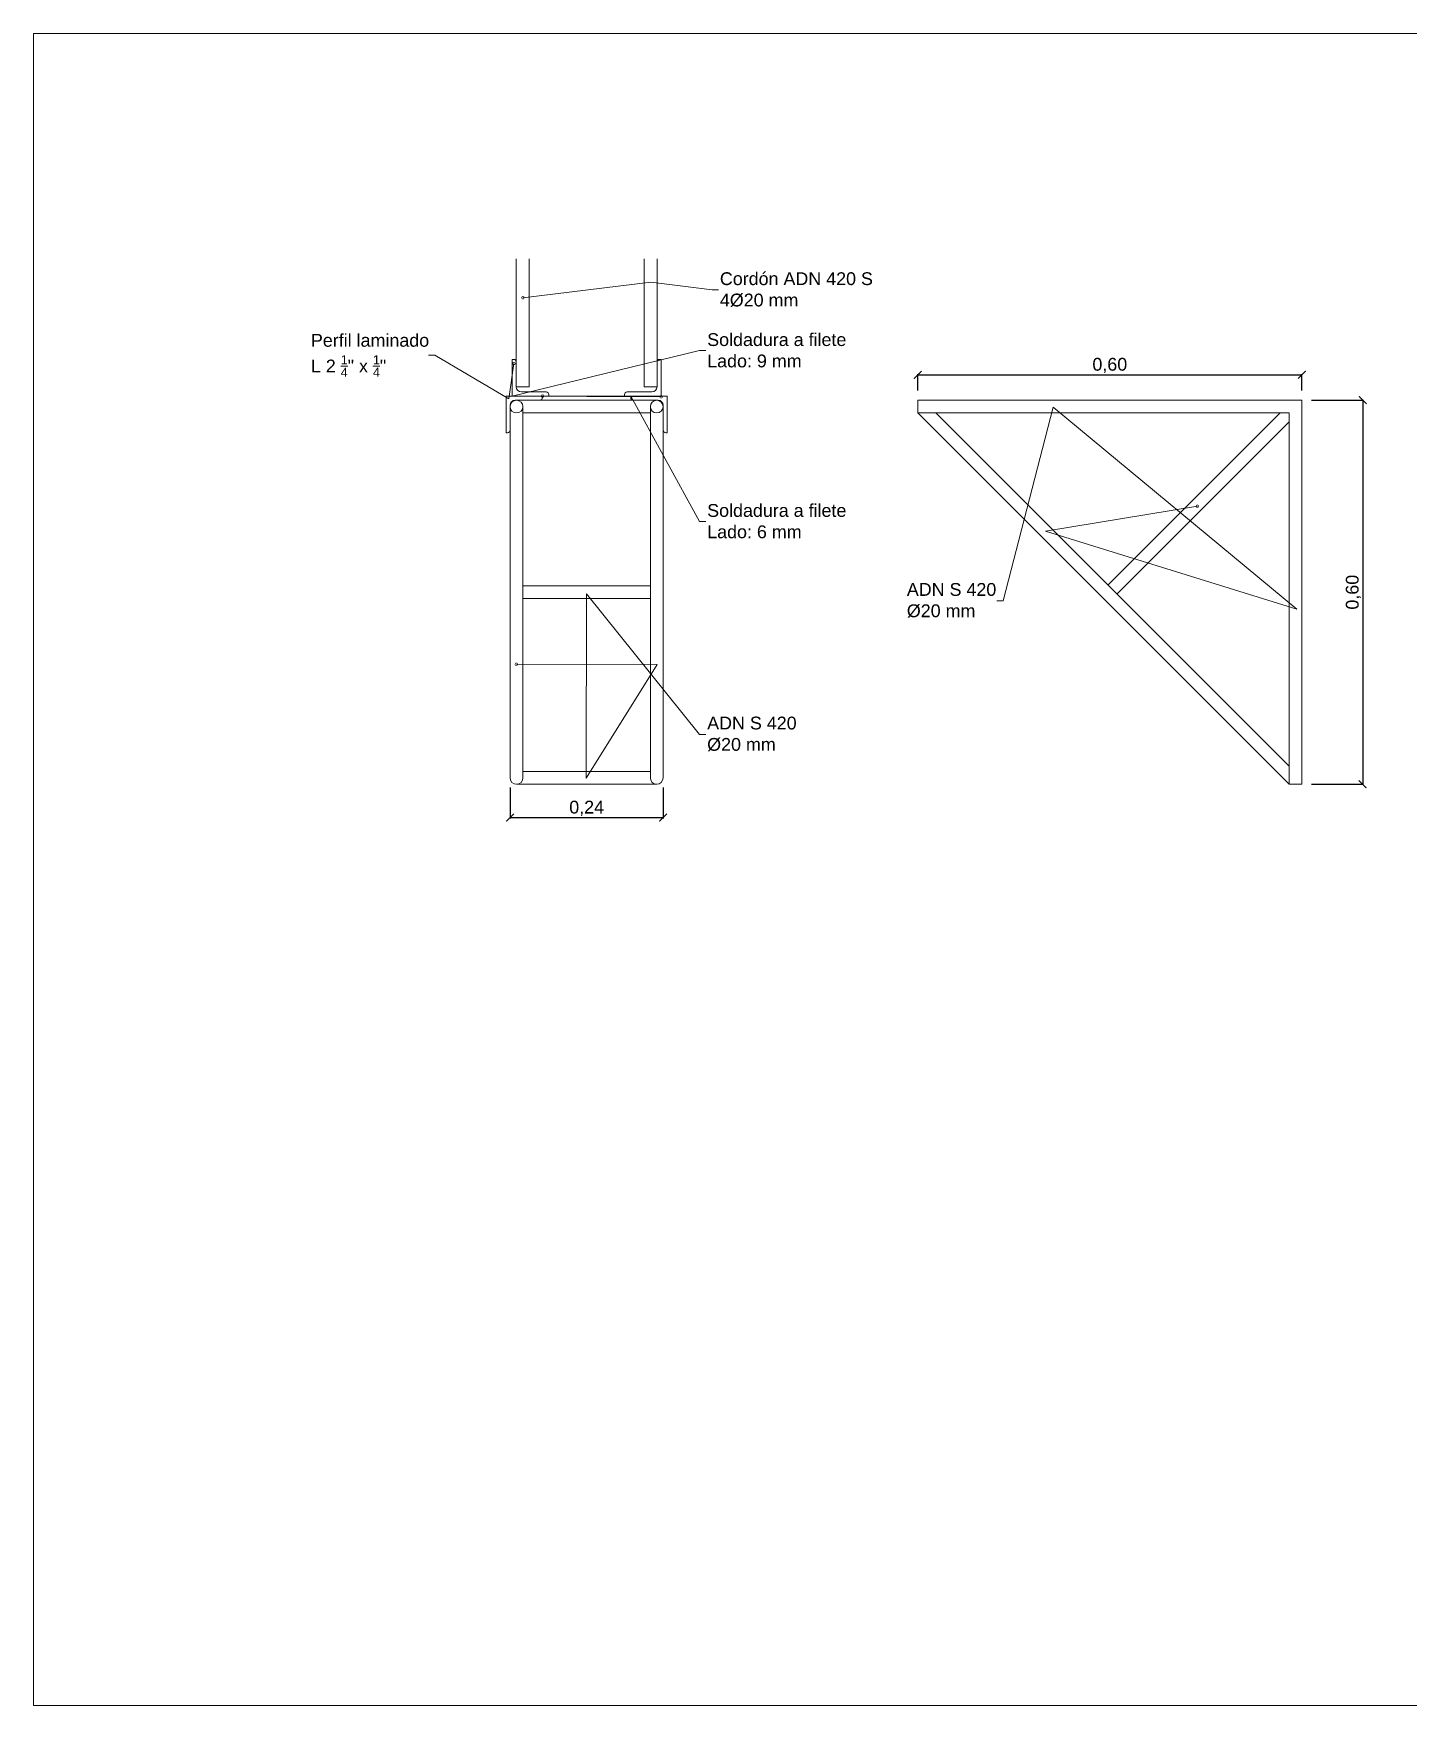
# Model space of a CAD drawing. Header units: millimetres. Extents: x 265 to 899, y -203 to 32.
# Drawn here: x 590.63 to 612.12, y -147.39 to -121.27 of the extents above; entities that cross this region are included whole.
import ezdxf
from ezdxf import colors
from ezdxf.entities.mleader import LeaderData, LeaderLine
from ezdxf.math import Vec2, Vec3

# ---------------------------------------------------------------- set-up
doc = ezdxf.new("R2010")
doc.units = ezdxf.units.MM
doc.header["$LTSCALE"] = 0.1
doc.header["$MEASUREMENT"] = 0
doc.header["$PDMODE"] = 3
doc.header["$PDSIZE"] = 0.1
doc.linetypes.add('CONTINUA', pattern=[200, 100, 100])
doc.layers.get('DEFPOINTS').update_dxf_attribs({"color": 1})
for name, color, linetype, lineweight in [('00_ARQ_VISTA ATRAS', 5, 'CONTINUA', 20), ('00_EST_ANGULARES', 4, 'CONTINUA', 20), ('00_EST_Cotas', 6, 'Continuous', 9), ('00_EST_TEXTO', 6, 'Continuous', 9)]:
    doc.layers.add(name, color=color, linetype=linetype, lineweight=lineweight)
doc.styles.add('Arial20', font='arial.ttf', dxfattribs={"height": 0.2})
doc.dimstyles.new('Cota 1-100-Andres', dxfattribs={"dimtxt": 0.2, "dimasz": 0.12, "dimexe": 0.012, "dimexo": 0.15, "dimgap": 0.025, "dimtad": 1, "dimzin": 0, "dimtxsty": 'Arial20', "dimblk1": 'ARCHTICK', "dimblk2": 'ARCHTICK', "dimsah": 1, "dimcen": 0.09, "dimclrd": 256, "dimclre": 256, "dimclrt": 256, "dimazin": 0, "dimtfac": 1, "dimtofl": 0, "dimtmove": 0, "dimatfit": 3, "dimldrblk": 'ARCHTICK', "dimfxl": 1, "dimtolj": 1, "dimtzin": 0, "dimarcsym": 0})

# ---------------------------------------------------------------- blocks, each defined once
blk = doc.blocks.new('_DotSmall')
at = {"color": 0, "linetype": 'ByBlock', "const_width": 0.5}
blk.add_lwpolyline([(-0.0625, 0, 1), (0.0625, 0, 1)], format="xyb", close=True, dxfattribs=at)
blk = doc.blocks.new('_ARCHTICK')
at = {"color": 0, "linetype": 'ByBlock', "const_width": 0.15}
blk.add_lwpolyline([(-0.5, -0.5), (0.5, 0.5)], dxfattribs=at)
blk = doc.blocks.new('*D312')
at = {"layer": '00_EST_Cotas', "lineweight": -2, "transparency": 16777216}
for p, q in [((610.599, -126.999), (611.412, -126.999)), ((611.4, -126.999), (611.4, -132.999)), ((610.599, -132.999), (611.412, -132.999))]:
    blk.add_line(p, q, dxfattribs=at)
at = {"layer": 'DEFPOINTS', "color": 0, "transparency": 16777216}
for p in [(610.449, -126.999), (610.449, -132.999), (611.4, -132.999)]:
    blk.add_point(p, dxfattribs=at)
at = {"layer": '00_EST_Cotas', "lineweight": -2, "transparency": 16777216, "xscale": 0.12, "yscale": 0.12, "zscale": 0.12}
for p, rotation in [((611.4, -126.999), 90), ((611.4, -132.999), 270)]:
    blk.add_blockref('_ARCHTICK', p, dxfattribs=dict(at, rotation=rotation))
at = {"layer": '00_EST_Cotas', "transparency": 16777216, "insert": (611.255, -129.999), "char_height": 0.2, "attachment_point": 5, "rotation": 90, "style": 'Arial20'}
blk.add_mtext('\\A1;0,60', dxfattribs=at)
blk = doc.blocks.new('*D315')
at = {"layer": '00_EST_Cotas', "lineweight": -2, "transparency": 16777216}
for p, q in [((598.08, -133.049), (598.08, -133.532)), ((600.471, -133.049), (600.471, -133.532)), ((598.08, -133.52), (600.471, -133.52))]:
    blk.add_line(p, q, dxfattribs=at)
at = {"layer": 'DEFPOINTS', "color": 0, "transparency": 16777216}
for p in [(598.08, -132.899), (600.471, -132.899), (600.471, -133.52)]:
    blk.add_point(p, dxfattribs=at)
at = {"layer": '00_EST_Cotas', "lineweight": -2, "transparency": 16777216, "xscale": 0.12, "yscale": 0.12, "zscale": 0.12, "rotation": 180}
blk.add_blockref('_ARCHTICK', (598.08, -133.52), dxfattribs=at)
at = {"layer": '00_EST_Cotas', "lineweight": -2, "transparency": 16777216, "xscale": 0.12, "yscale": 0.12, "zscale": 0.12}
blk.add_blockref('_ARCHTICK', (600.471, -133.52), dxfattribs=at)
at = {"layer": '00_EST_Cotas', "transparency": 16777216, "insert": (599.276, -133.375), "char_height": 0.2, "attachment_point": 5, "style": 'Arial20'}
blk.add_mtext('\\A1;0,24', dxfattribs=at)
blk = doc.blocks.new('*D345')
at = {"layer": '00_EST_Cotas', "lineweight": -2, "transparency": 16777216}
for p, q in [((604.449, -126.849), (604.449, -126.591)), ((604.449, -126.603), (610.449, -126.603)), ((610.449, -126.849), (610.449, -126.591))]:
    blk.add_line(p, q, dxfattribs=at)
at = {"layer": 'DEFPOINTS', "color": 0, "transparency": 16777216}
for p in [(610.449, -126.603), (604.449, -126.999), (610.449, -126.999)]:
    blk.add_point(p, dxfattribs=at)
at = {"layer": '00_EST_Cotas', "lineweight": -2, "transparency": 16777216, "xscale": 0.12, "yscale": 0.12, "zscale": 0.12, "rotation": 180}
blk.add_blockref('_ARCHTICK', (604.449, -126.603), dxfattribs=at)
at = {"layer": '00_EST_Cotas', "lineweight": -2, "transparency": 16777216, "xscale": 0.12, "yscale": 0.12, "zscale": 0.12}
blk.add_blockref('_ARCHTICK', (610.449, -126.603), dxfattribs=at)
at = {"layer": '00_EST_Cotas', "transparency": 16777216, "insert": (607.449, -126.457), "char_height": 0.2, "attachment_point": 5, "style": 'Arial20'}
blk.add_mtext('\\A1;0,60', dxfattribs=at)

msp = doc.modelspace()

# ---------------------------------------------------------------- linework, layer by layer
at = {"layer": '00_ARQ_VISTA ATRAS'}
for p, q in [((598.08, -127.099), (598.08, -132.899)), ((598.18, -126.999), (600.371, -126.999)), ((598.28, -127.099), (598.28, -132.899)), ((598.28, -127.199), (600.271, -127.199)), ((600.271, -127.099), (600.271, -132.899)), ((600.471, -127.099), (600.471, -132.899)), ((604.449, -126.999), (610.449, -126.999)), ((604.449, -127.199), (604.449, -126.999)), ((604.449, -127.199), (610.249, -127.199)), ((604.449, -127.199), (610.249, -132.999)), ((604.732, -127.199), (610.249, -132.716)), ((610.108, -127.199), (607.42, -129.887)), ((610.249, -127.199), (610.249, -132.999)), ((610.449, -126.999), (610.449, -132.999)), ((610.249, -127.34), (607.561, -130.028)), ((598.28, -129.899), (600.271, -129.899)), ((598.28, -130.099), (600.271, -130.099)), ((598.28, -132.799), (600.271, -132.799)), ((598.18, -132.999), (600.371, -132.999)), ((610.249, -132.999), (610.449, -132.999))]:
    msp.add_line(p, q, dxfattribs=at)
msp.add_lwpolyline([(590.633, -121.27), (632.535, -121.27), (632.535, -147.392), (590.633, -147.392)], close=True, dxfattribs=at)
for centre in [(598.18, -127.099), (600.371, -127.099)]:
    msp.add_circle(centre, 0.1, dxfattribs=at)
for centre in [(598.18, -132.899), (600.371, -132.899)]:
    msp.add_arc(centre, 0.1, 180, 0, dxfattribs=at)
at = {"layer": '00_EST_ANGULARES'}
for p, q in [((598.176, -126.791), (598.176, -124.791)), ((598.376, -126.791), (598.376, -124.791)), ((600.176, -126.791), (600.176, -124.791)), ((600.376, -126.791), (600.376, -124.791)), ((598.112, -126.363), (598.112, -126.935)), ((598.112, -126.363), (598.136, -126.363)), ((598.176, -126.403), (598.176, -126.791)), ((600.376, -126.403), (600.376, -126.791)), ((600.44, -126.363), (600.416, -126.363)), ((600.44, -126.363), (600.44, -126.935)), ((598.014, -126.935), (598.586, -126.935)), ((598.016, -127.507), (598.016, -126.935)), ((598.112, -126.935), (598.684, -126.935)), ((598.376, -126.791), (598.176, -126.791)), ((598.256, -126.871), (598.644, -126.871)), ((598.586, -126.959), (598.586, -126.935)), ((598.684, -126.911), (598.684, -126.935)), ((599.868, -126.911), (599.868, -126.935)), ((600.44, -126.935), (599.868, -126.935)), ((600.296, -126.871), (599.908, -126.871)), ((600.537, -126.935), (599.965, -126.935)), ((599.965, -126.959), (599.965, -126.935)), ((600.176, -126.791), (600.376, -126.791)), ((600.535, -127.507), (600.535, -126.935)), ((598.08, -127.467), (598.08, -127.079)), ((598.16, -126.999), (598.548, -126.999)), ((600.391, -126.999), (600.003, -126.999)), ((600.471, -127.467), (600.471, -127.079)), ((598.016, -127.507), (598.04, -127.507)), ((600.535, -127.507), (600.511, -127.507))]:
    msp.add_line(p, q, dxfattribs=at)
for centre, radius, start, end in [((598.136, -126.403), 0.04, 0, 90), ((600.416, -126.403), 0.04, 90, 180), ((598.256, -126.791), 0.08, 180, 270), ((598.644, -126.911), 0.04, 0, 90), ((599.908, -126.911), 0.04, 90, 180), ((600.296, -126.791), 0.08, 270, 0), ((598.16, -127.079), 0.08, 90, 180), ((598.546, -126.959), 0.04, 270, 0), ((600.005, -126.959), 0.04, 180, 270), ((600.391, -127.079), 0.08, 0, 90), ((598.04, -127.467), 0.04, 270, 0), ((600.511, -127.467), 0.04, 180, 270)]:
    msp.add_arc(centre, radius, start, end, dxfattribs=at)

# ---------------------------------------------------------------- dimensions: what is measured, and where the dimension line sits
at = {"layer": '00_EST_Cotas'}
for base, p1, p2, text, picture, middle in [((610.449, -126.603), (604.449, -126.999), (610.449, -126.999), '0,60', '*D345', (607.449, -126.457)), ((600.471, -133.52), (598.08, -132.899), (600.471, -132.899), '0,24', '*D315', (599.276, -133.375))]:
    dim = msp.add_linear_dim(base=base, p1=p1, p2=p2, text=text, dimstyle='Cota 1-100-Andres', dxfattribs=at)
    dim.commit()
    dim.dimension.update_dxf_attribs({"geometry": picture, "text_midpoint": middle})
dim = msp.add_linear_dim(base=(611.4, -132.999), p1=(610.449, -126.999), p2=(610.449, -132.999), angle=90, text='0,60', dimstyle='Cota 1-100-Andres', dxfattribs=at)
dim.commit()
dim.dimension.update_dxf_attribs({"geometry": '*D312', "text_midpoint": (611.255, -129.999)})

# ---------------------------------------------------------------- leaders
at = {"layer": '00_EST_TEXTO'}
ml = msp.add_multileader_mtext('Standard', dxfattribs=at)
ml.set_content('Cordón ADN 420 S\\P4%%C20 mm ', color=2, style='Arial20')
ml.set_leader_properties(color=256, linetype='ByLayer', lineweight=-1)
ml.set_arrow_properties(name='DOTSMALL')
ml.build(insert=Vec2(0, 0))
ml.multileader.update_dxf_attribs({"text_left_attachment_type": 2, "text_right_attachment_type": 2, "dogleg_length": 0.1, "arrow_head_size": 0.08})
ctx = ml.context
ctx.base_point, ctx.char_height, ctx.arrow_head_size, ctx.landing_gap_size, ctx.plane_origin = Vec3(601.337, -125.277), 0.2, 0.08, 0.02, Vec3(598.971, -127.073)
ctx.left_attachment, ctx.right_attachment = 2, 2
notes = []
notes.append((ctx, [(0, (1, 1, 0), (601.237, -125.277), (1, 0), 0.1, [(1, [(598.281, -125.398), (600.277, -125.154)], 0, [])])]))
ctx.mtext.insert, ctx.mtext.flow_direction = Vec3(601.357, -125.001), 5
ml = msp.add_multileader_mtext('Standard', dxfattribs=at)
ml.set_content('\\A1;{\\C256;Perfil laminado\\PL 2 \\H0.7x;\\S1/4;\\H1.42857x;" x \\H0.7x;\\S1/4;\\H1.42857x;"}', color=2, style='Arial20')
ml.set_leader_properties(color=256, linetype='ByLayer', lineweight=-1)
ml.set_arrow_properties(name='DOTSMALL')
ml.build(insert=Vec2(0, 0))
ml.multileader.update_dxf_attribs({"text_left_attachment_type": 2, "text_right_attachment_type": 2, "dogleg_length": 0.1, "arrow_head_size": 0.08})
ctx = ml.context
ctx.base_point, ctx.char_height, ctx.arrow_head_size, ctx.landing_gap_size, ctx.plane_origin = Vec3(594.948, -126.297), 0.2, 0.08, 0.02, Vec3(597.798, -126.429)
ctx.left_attachment, ctx.right_attachment = 2, 2
notes.append((ctx, [(0, (1, 1, 0), (596.904, -126.297), (-1, 0), 0.1, [(1, [(598.14, -126.427), (598.062, -126.98)], 0, [])])]))
ctx.mtext.insert, ctx.mtext.flow_direction = Vec3(594.968, -125.964), 5
ml = msp.add_multileader_mtext('Standard', dxfattribs=at)
ml.set_content('{\\C256;Soldadura a filete\\PLado: 9 mm}', color=2, style='Arial20')
ml.set_leader_properties(color=256, linetype='ByLayer', lineweight=-1)
ml.set_arrow_properties(name='DOTSMALL')
ml.build(insert=Vec2(0, 0))
ml.multileader.update_dxf_attribs({"text_left_attachment_type": 2, "text_right_attachment_type": 2, "dogleg_length": 0.1, "arrow_head_size": 0.08})
ctx = ml.context
ctx.base_point, ctx.char_height, ctx.arrow_head_size, ctx.landing_gap_size, ctx.plane_origin = Vec3(601.139, -126.223), 0.2, 0.08, 0.02, Vec3(599.276, -128.108)
ctx.left_attachment, ctx.right_attachment = 2, 2
notes.append((ctx, [(0, (1, 1, 0), (601.039, -126.223), (1, 0), 0.1, [(1, [(600.44, -126.947), (598.112, -126.935)], 0, [])])]))
ctx.mtext.insert, ctx.mtext.flow_direction = Vec3(601.159, -125.953), 5
ml = msp.add_multileader_mtext('Standard', dxfattribs=at)
ml.set_content('{\\C256;Soldadura a filete\\PLado: 6 mm}', color=2, style='Arial20')
ml.set_leader_properties(color=256, linetype='ByLayer', lineweight=-1)
ml.set_arrow_properties(name='DOTSMALL')
ml.build(insert=Vec2(0, 0))
ml.multileader.update_dxf_attribs({"text_left_attachment_type": 2, "text_right_attachment_type": 2, "dogleg_length": 0.1, "arrow_head_size": 0.08})
ctx = ml.context
ctx.base_point, ctx.char_height, ctx.arrow_head_size, ctx.landing_gap_size, ctx.plane_origin = Vec3(601.139, -128.893), 0.2, 0.08, 0.02, Vec3(599.276, -129.773)
ctx.left_attachment, ctx.right_attachment = 2, 2
notes.append((ctx, [(0, (1, 1, 0), (601.039, -128.893), (1, 0), 0.1, [(1, [(598.586, -126.935), (599.965, -126.935)], 0, [])])]))
ctx.mtext.insert, ctx.mtext.flow_direction = Vec3(601.159, -128.622), 5
ml = msp.add_multileader_mtext('Standard', dxfattribs=at)
ml.set_content('{\\C256;ADN S 420\\P%%C20 mm}', color=2, style='Arial20')
ml.set_leader_properties(color=256, linetype='ByLayer', lineweight=-1)
ml.set_arrow_properties(name='DOTSMALL')
ml.build(insert=Vec2(0, 0))
ml.multileader.update_dxf_attribs({"text_left_attachment_type": 2, "text_right_attachment_type": 2, "dogleg_length": 0.1, "arrow_head_size": 0.08})
ctx = ml.context
ctx.base_point, ctx.char_height, ctx.arrow_head_size, ctx.landing_gap_size, ctx.plane_origin = Vec3(604.258, -130.132), 0.2, 0.08, 0.02, Vec3(607.546, -131.476)
ctx.left_attachment, ctx.right_attachment = 2, 2
notes.append((ctx, [(0, (1, 1, 0), (605.782, -130.132), (-1, 0), 0.1, [(3, [(608.817, -128.657), (606.445, -129.043), (610.372, -130.264), (606.564, -127.106)], 0, [])])]))
ctx.mtext.insert, ctx.mtext.flow_direction = Vec3(604.278, -129.856), 5
ml = msp.add_multileader_mtext('Standard', dxfattribs=at)
ml.set_content('{\\C256;ADN S 420\\P%%C20 mm}', color=2, style='Arial20')
ml.set_leader_properties(color=256, linetype='ByLayer', lineweight=-1)
ml.set_arrow_properties(name='DOTSMALL')
ml.build(insert=Vec2(0, 0))
ml.multileader.update_dxf_attribs({"text_left_attachment_type": 2, "text_right_attachment_type": 2, "dogleg_length": 0.1, "arrow_head_size": 0.08})
ctx = ml.context
ctx.base_point, ctx.char_height, ctx.arrow_head_size, ctx.landing_gap_size, ctx.plane_origin = Vec3(601.139, -132.22), 0.2, 0.08, 0.02, Vec3(599.276, -133.563)
ctx.left_attachment, ctx.right_attachment = 2, 2
notes.append((ctx, [(0, (1, 1, 0), (601.039, -132.22), (1, 0), 0.1, [(3, [(598.178, -131.125), (600.376, -131.13), (599.268, -132.904), (599.275, -130.025)], 0, [])])]))
ctx.mtext.insert, ctx.mtext.flow_direction = Vec3(601.159, -131.943), 5
for ctx, leaders in notes:
    for number, flags, end, landing, length, lines in leaders:
        leader = LeaderData()
        leader.index, (leader.has_last_leader_line, leader.has_dogleg_vector, leader.attachment_direction) = number, flags
        leader.last_leader_point, leader.dogleg_vector, leader.dogleg_length = Vec3(end), Vec3(landing), length
        for number, points, colour, breaks in lines:
            line = LeaderLine()
            line.index, line.vertices, line.color, line.breaks = number, Vec3.list(points), colors.encode_raw_color(colour), breaks
            leader.lines.append(line)
        ctx.leaders.append(leader)

doc.saveas('drawing.dxf')
